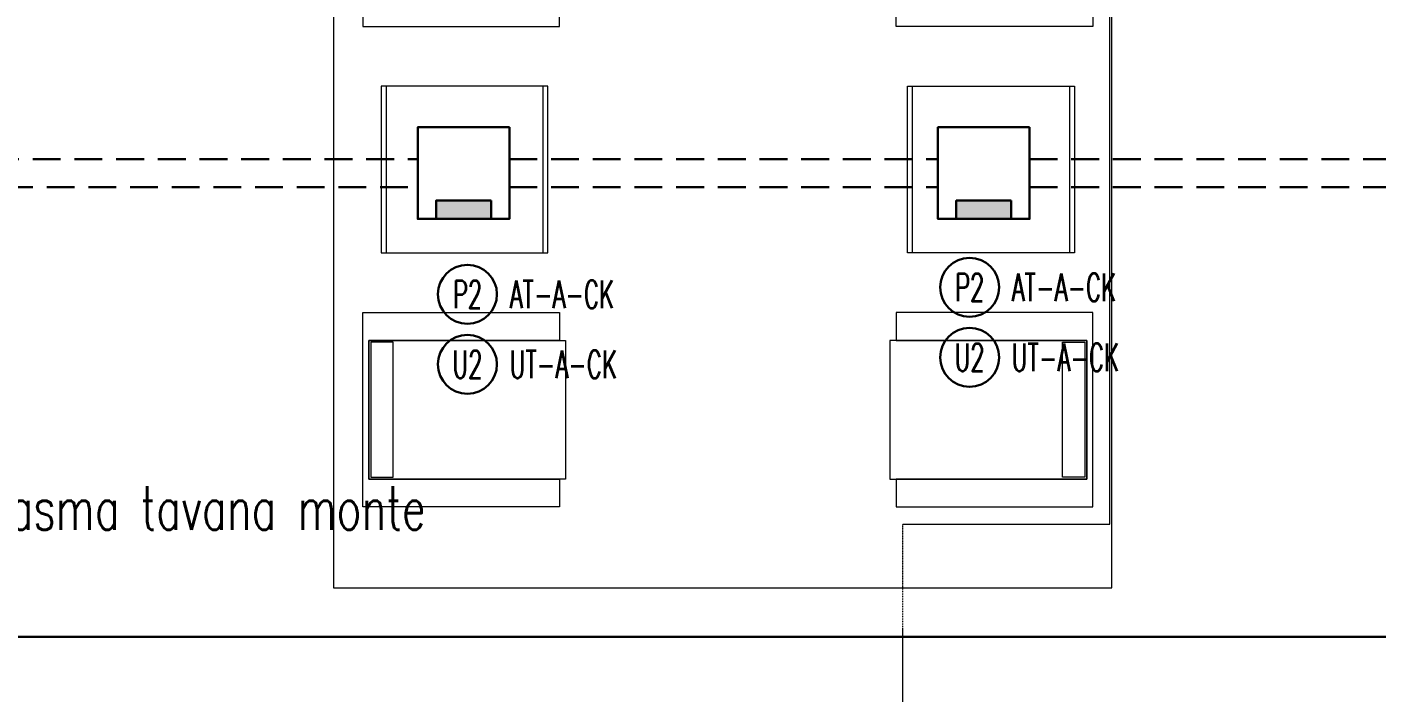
# Model space of a CAD drawing. Extents: x -1439 to 23780, y -1362 to 4476.
# Drawn here: x 21252.1 to 21737.9, y 2478.3 to 2717.8 of the extents above; entities that cross this region are included whole.
import ezdxf
from ezdxf.enums import TextEntityAlignment as Align

# ---------------------------------------------------------------- set-up
doc = ezdxf.new("R2010")
doc.units = 0
doc.header["$MEASUREMENT"] = 0
doc.linetypes.add('Audi$0$DASHDOT2', pattern=[0.5, 0.25, -0.125, 0, -0.125])
doc.linetypes.add('HIDDEN', pattern=[0.375, 0.25, -0.125])
doc.layers.get('0').update_dxf_attribs({"color": 9, "lineweight": 9})
for name, color, linetype, lineweight in [('Audi$0$05', 8, 'Continuous', 9), ('Audi$0$21', 8, 'Continuous', 9), ('Audi$0$24', 8, 'Audi$0$DASHDOT2', 9), ('E-DÖŞEME (ŞAP İÇİ) PRİZ KUTUSU', 7, 'Continuous', 30), ('E-KABLO', 7, 'Continuous', 30), ('E-YAZI', 7, 'Continuous', 30)]:
    doc.layers.add(name, color=color, linetype=linetype, lineweight=lineweight)
doc.styles.add('E-YAZI', font='txttw.shx')

# ---------------------------------------------------------------- blocks, each defined once
blk = doc.blocks.new('Audi$0$p-audi-lounge_sehpa1')
for points in [[(0, 60), (60, 60), (60, 0), (0, 0)], [(1.76, 60), (58.24, 60), (58.24, 0), (1.76, 0)]]:
    blk.add_lwpolyline(points, close=True)
blk = doc.blocks.new('Audi$0$p-audi_koltuk1')
for points in [[(60, -70.8), (70, -70.8), (70, 0), (0, 0), (0, -70.8), (10, -70.8), (10, -2.2), (60, -2.2), (60, -70.8)], [(10, -73), (60, -73), (60, -2.2), (10, -2.2), (10, -73)], [(59.3, -10.9), (10.7, -10.9), (10.7, -2.9), (59.3, -2.9), (59.3, -10.9)]]:
    blk.add_lwpolyline(points, close=True)
blk = doc.blocks.new('Audi$0$p-waiting')
at = {"layer": 'Audi$0$05'}
blk.add_lwpolyline([(-140, 0), (140, 0), (140, 280), (-140, 280)], close=True, dxfattribs=at)
for p, rotation in [((-129.54, 202.26), 90.00000000000001), ((133.21, 99.18), 270)]:
    blk.add_blockref('Audi$0$p-audi_koltuk1', p, dxfattribs=dict(at, rotation=rotation))
at = {"layer": 'Audi$0$05', "xscale": -1}
for p, rotation in [((133.21, 202.26), 270), ((-129.54, 99.18), 90)]:
    blk.add_blockref('Audi$0$p-audi_koltuk1', p, dxfattribs=dict(at, rotation=rotation))
blk.add_blockref('Audi$0$p-audi-lounge_sehpa1', (-62.9, 120.72), dxfattribs=at)
at = {"layer": 'Audi$0$05'}
blk.add_blockref('Audi$0$p-audi-lounge_sehpa1', (66.57, 120.72), dxfattribs=at)
blk = doc.blocks.new('Audi$0$P-AKS_AUDI')
at = {"layer": 'Audi$0$21', "linetype": 'Audi$0$DASHDOT2'}
for points in [[(-990.27, -246.25), (-915.69, -246.25), (-915.69, 1254.49)], [(-990.27, -2497.9), (-990.27, -246.25)]]:
    blk.add_lwpolyline(points, dxfattribs=at)
blk = doc.blocks.new('Audi$0$ÇATI KATI PLANI')
at = {"layer": 'Audi$0$24'}
blk.add_blockref('Audi$0$P-AKS_AUDI', (22557.5, 2785), dxfattribs=at)
blk = doc.blocks.new('10_DÖŞEME (ŞAP İÇİ) PRİZ KUTUSU')
at = {"layer": 'E-DÖŞEME (ŞAP İÇİ) PRİZ KUTUSU'}
blk.add_hatch(color=5, dxfattribs=at).paths.add_polyline_path([(0.734, 0.216), (0.734, 0.706), (-0.734, 0.706), (-0.734, 0.216)])
at = {"layer": 'E-DÖŞEME (ŞAP İÇİ) PRİZ KUTUSU', "color": 5}
for points in [[(1.224, 2.664), (1.224, 0.216), (-1.224, 0.216), (-1.224, 2.664)], [(0.734, 0.706), (0.734, 0.216), (-0.734, 0.216), (-0.734, 0.706)]]:
    blk.add_lwpolyline(points, close=True, dxfattribs=at)

msp = doc.modelspace()

# ---------------------------------------------------------------- linework, layer by layer
at = {"layer": 'E-KABLO', "color": 6, "linetype": 'HIDDEN', "ltscale": 40}
for p, q in [((21029.19, 2670.14), (21392.72, 2670.14)), ((21425.72, 2670.14), (21579.9, 2670.14)), ((21612.9, 2670.14), (21769.92, 2670.14))]:
    msp.add_line(p, q, dxfattribs=at)
at = {"layer": 'E-KABLO', "color": 4, "linetype": 'HIDDEN', "ltscale": 40}
for p, q in [((21019.19, 2660.14), (21392.72, 2660.14)), ((21425.72, 2660.14), (21579.9, 2660.14)), ((21612.9, 2660.14), (21778.08, 2660.14))]:
    msp.add_line(p, q, dxfattribs=at)
at = {"layer": 'E-KABLO', "color": 4, "ltscale": 40}
msp.add_line((21157.5, 2498.2), (21796.53, 2498.2), dxfattribs=at)
at = {"layer": 'E-KABLO', "color": 7, "linetype": 'Continuous'}
for centre in [(21591.29, 2624.02), (21410.6, 2621.52), (21591.29, 2598.79), (21410.6, 2596.29)]:
    msp.add_circle(centre, 10.61, dxfattribs=at)

# ---------------------------------------------------------------- block references
msp.add_blockref('Audi$0$ÇATI KATI PLANI', (0, 0))
at = {"layer": 'Audi$0$05'}
msp.add_blockref('Audi$0$p-waiting', (21502.44, 2515.75), dxfattribs=at)
at = {"layer": 'E-DÖŞEME (ŞAP İÇİ) PRİZ KUTUSU', "xscale": 13.48039215686274, "yscale": 13.48039215686274, "zscale": 13.48039215686274}
for p in [(21409.22, 2645.73), (21596.4, 2645.73)]:
    msp.add_blockref('10_DÖŞEME (ŞAP İÇİ) PRİZ KUTUSU', p, dxfattribs=at)

# ---------------------------------------------------------------- texts
at = {"layer": 'E-KABLO', "color": 3, "linetype": 'Continuous', "style": 'E-YAZI', "width": 0.6}
for s, p in [('P2', (21591.29, 2624.02)), ('P2', (21410.6, 2621.52)), ('U2', (21410.6, 2596.29)), ('U2', (21591.29, 2598.79))]:
    msp.add_text(s, height=10, dxfattribs=at).set_placement(p, align=Align.MIDDLE_CENTER)
at = {"layer": 'E-YAZI', "color": 3, "style": 'E-YAZI'}
for s, height, width, p in [('AT-A-CK', 10, 0.6, (21606.47, 2619.02, 0)), ('AT-A-CK', 10, 0.6, (21425.78, 2616.52, 0)), ('UT-A-CK', 10, 0.6, (21425.78, 2591.29, 0)), ('UT-A-CK', 10, 0.6, (21606.47, 2593.79, 0)), ('h:asma tavana monte', 15.68, 0.7, (21231.81, 2536.72))]:
    msp.add_text(s, height=height, dxfattribs=dict(at, width=width)).set_placement(p)

doc.saveas('drawing.dxf')
